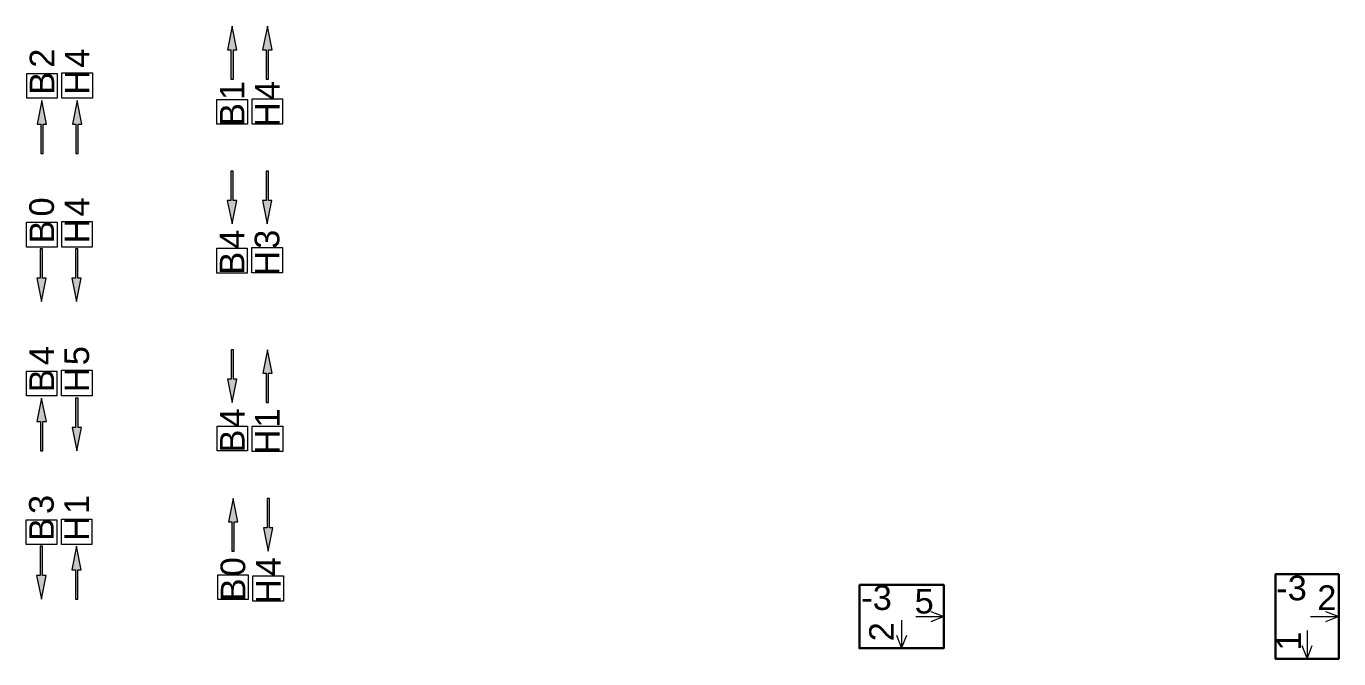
# Model space of a CAD drawing. Header units: millimetres. Extents: x 578 to 1029, y 98 to 264.
# Drawn here: x 826.65 to 845.31, y 192.11 to 201.1 of the extents above; entities that cross this region are included whole.
import ezdxf

# ---------------------------------------------------------------- set-up
doc = ezdxf.new("R2010")
doc.units = ezdxf.units.MM
for name, color, linetype, lineweight in [('ОпалПодбРоств', 7, 'Continuous', 30), ('Подп', 7, 'Continuous', 50), ('ростверки', 7, 'Continuous', 30), ('стены лотков', 7, 'Continuous', 30), ('Стрелки', 1, 'Continuous', 50)]:
    doc.layers.add(name, color=color, linetype=linetype, lineweight=lineweight)
doc.styles.add('159', font='arial.ttf', dxfattribs={"height": 0.15})
doc.styles.get("Standard").update_dxf_attribs({"font": 'arial.ttf'})

# ---------------------------------------------------------------- blocks, each defined once
blk = doc.blocks.new('STRELA')
at = {"linetype": 'ByBlock', "lineweight": 25}
h = blk.add_hatch(color=0, dxfattribs=at)
h.dxf.hatch_style = 1
h.paths.add_polyline_path([(0.5, -0.1), (3, -0.1), (3, -0.4), (5, 0), (3, 0.4), (3, 0.1), (0.5, 0.1)])
at = {"color": 0, "linetype": 'ByBlock', "lineweight": 13}
blk.add_lwpolyline([(0.5, -0.1), (3, -0.1), (3, -0.4), (5, 0), (3, 0.4), (3, 0.1), (0.5, 0.1)], close=True, dxfattribs=at)

msp = doc.modelspace()

# ---------------------------------------------------------------- linework, layer by layer
at = {"layer": 'ОпалПодбРоств', "color": 7}
for points in [[(845.3061, 193.3142), (844.4061, 193.3142), (844.4061, 192.1142), (845.3061, 192.1142)], [(838.493, 193.1642), (838.493, 192.2642), (839.693, 192.2642), (839.693, 193.1642)]]:
    msp.add_lwpolyline(points, close=True, dxfattribs=at)
at = {"layer": 'ростверки', "color": 7}
for points in [[(845.3061, 193.3142), (844.4061, 193.3142), (844.4061, 192.1142), (845.3061, 192.1142)], [(838.493, 193.1642), (838.493, 192.2642), (839.693, 192.2642), (839.693, 193.1642)]]:
    msp.add_lwpolyline(points, close=True, dxfattribs=at)
at = {"layer": 'стены лотков', "lineweight": 13}
for points in [[(826.6588, 200.0789), (826.6588, 200.4306), (827.0921, 200.4306), (827.0921, 200.0789)], [(827.1588, 200.0789), (827.1588, 200.4404), (827.5921, 200.4404), (827.5921, 200.0789)], [(829.3618, 199.7092), (829.3618, 200.0609), (829.7951, 200.0609), (829.7951, 199.7092)], [(829.8618, 199.7117), (829.8618, 200.0732), (830.2951, 200.0732), (830.2951, 199.7117)], [(826.6565, 197.9652), (826.6565, 198.3169), (827.0898, 198.3169), (827.0898, 197.9652)], [(827.1565, 197.9652), (827.1565, 198.3267), (827.5898, 198.3267), (827.5898, 197.9652)], [(829.3595, 197.5955), (829.3595, 197.9472), (829.7929, 197.9472), (829.7929, 197.5955)], [(829.8595, 197.598), (829.8595, 197.9594), (830.2929, 197.9594), (830.2929, 197.598)], [(826.6542, 195.8515), (826.6542, 196.2032), (827.0875, 196.2032), (827.0875, 195.8515)], [(827.1542, 195.8515), (827.1542, 196.2129), (827.5875, 196.2129), (827.5875, 195.8515)], [(829.3635, 195.0681), (829.3635, 195.4198), (829.7968, 195.4198), (829.7968, 195.0681)], [(829.8635, 195.0584), (829.8635, 195.4198), (830.2968, 195.4198), (830.2968, 195.0584)], [(826.6519, 193.7377), (826.6519, 194.0894), (827.0853, 194.0894), (827.0853, 193.7377)], [(827.1519, 193.7377), (827.1519, 194.0992), (827.5853, 194.0992), (827.5853, 193.7377)], [(829.3746, 192.9544), (829.3746, 193.3061), (829.8079, 193.3061), (829.8079, 192.9544)], [(829.8746, 192.9323), (829.8746, 193.2938), (830.3079, 193.2938), (830.3079, 192.9323)]]:
    msp.add_lwpolyline(points, close=True, dxfattribs=at)
at = {"layer": 'Стрелки', "lineweight": 13}
for points in [[(839.293, 192.7142), (839.693, 192.7142)], [(839.5068, 192.7873), (839.693, 192.7142), (839.5068, 192.6411)], [(844.9061, 192.7142), (845.3061, 192.7142)], [(845.1199, 192.7873), (845.3061, 192.7142), (845.1199, 192.6411)], [(839.093, 192.6642), (839.093, 192.2642)], [(844.8561, 192.5142), (844.8561, 192.1142)], [(839.0199, 192.4504), (839.093, 192.2642), (839.166, 192.4504)], [(844.783, 192.3004), (844.8561, 192.1142), (844.9291, 192.3004)]]:
    msp.add_lwpolyline(points, dxfattribs=at)

# ---------------------------------------------------------------- block references
at = {"layer": 'стены лотков', "lineweight": 13, "xscale": 0.1666666666666667, "yscale": 0.1666666666666667, "zscale": 0.1666666666666667}
for p, rotation in [((829.5785, 200.2689), 90), ((830.0785, 200.2689), 90), ((826.8754, 199.2123), 90), ((827.3754, 199.2123), 90), ((829.5762, 199.1277), 270), ((830.0762, 199.1277), 270), ((826.8668, 198.0244), 270), ((827.3668, 198.0244), 270), ((829.5801, 196.5881), 270), ((830.0801, 195.6714), 90), ((826.8709, 194.9848), 90), ((827.3709, 195.9015), 270), ((829.5913, 193.5577), 90), ((830.0913, 194.4744), 270), ((826.8664, 193.7954), 270), ((827.3664, 192.8788), 90)]:
    msp.add_blockref('STRELA', p, dxfattribs=dict(at, rotation=rotation))

# ---------------------------------------------------------------- texts
at = {"layer": 'Подп', "lineweight": 13, "style": '159'}
for s, p in [('5', (839.2779, 192.7568)), ('2', (845.0009, 192.8073))]:
    msp.add_text(s, height=0.35, dxfattribs=at).set_placement(p)
for s, p in [('2', (838.9824, 192.3622)), ('1', (844.7713, 192.2293))]:
    msp.add_text(s, height=0.35, rotation=90, dxfattribs=at).set_placement(p)
at = {"layer": 'стены лотков', "lineweight": 13, "char_height": 0.35, "rotation": 90}
for s, insert, attachment_point in [('2', (826.8754, 200.5123), 4), ('4', (827.3754, 200.5123), 4), ('В', (826.8754, 200.1289), 4), ('Н', (827.3754, 200.1289), 4), ('1', (829.5785, 200.3248), 6), ('4', (830.0785, 200.3248), 6), ('В', (829.5785, 200.0109), 6), ('Н', (830.0785, 200.0232), 6), ('0', (826.8732, 198.3985), 4), ('4', (827.3732, 198.3985), 4), ('В', (826.8732, 198.0152), 4), ('Н', (827.3732, 198.0152), 4), ('4', (829.5762, 198.2111), 6), ('3', (830.0762, 198.2111), 6), ('В', (829.5762, 197.8972), 6), ('Н', (830.0762, 197.9094), 6), ('4', (826.8709, 196.2848), 4), ('5', (827.3709, 196.2848), 4), ('В', (826.8709, 195.9015), 4), ('Н', (827.3709, 195.9015), 4), ('4', (829.5801, 195.6714), 6), ('1', (830.0801, 195.6714), 6), ('В', (829.5801, 195.3698), 6), ('Н', (830.0801, 195.3698), 6), ('3', (826.8686, 194.1711), 4), ('1', (827.3686, 194.1711), 4), ('В', (826.8686, 193.7877), 4), ('Н', (827.3686, 193.7877), 4), ('0', (829.5913, 193.5577), 6), ('4', (830.0913, 193.5577), 6), ('В', (829.5913, 193.2561), 6), ('Н', (830.0913, 193.2438), 6)]:
    msp.add_mtext(s, dxfattribs=dict(at, insert=insert, attachment_point=attachment_point))
at = {"layer": 'Стрелки', "lineweight": 13, "style": '159'}
for p in [(844.4174, 192.945), (838.5196, 192.8077)]:
    msp.add_text('-3', height=0.35, dxfattribs=at).set_placement(p)

doc.saveas('drawing.dxf')
